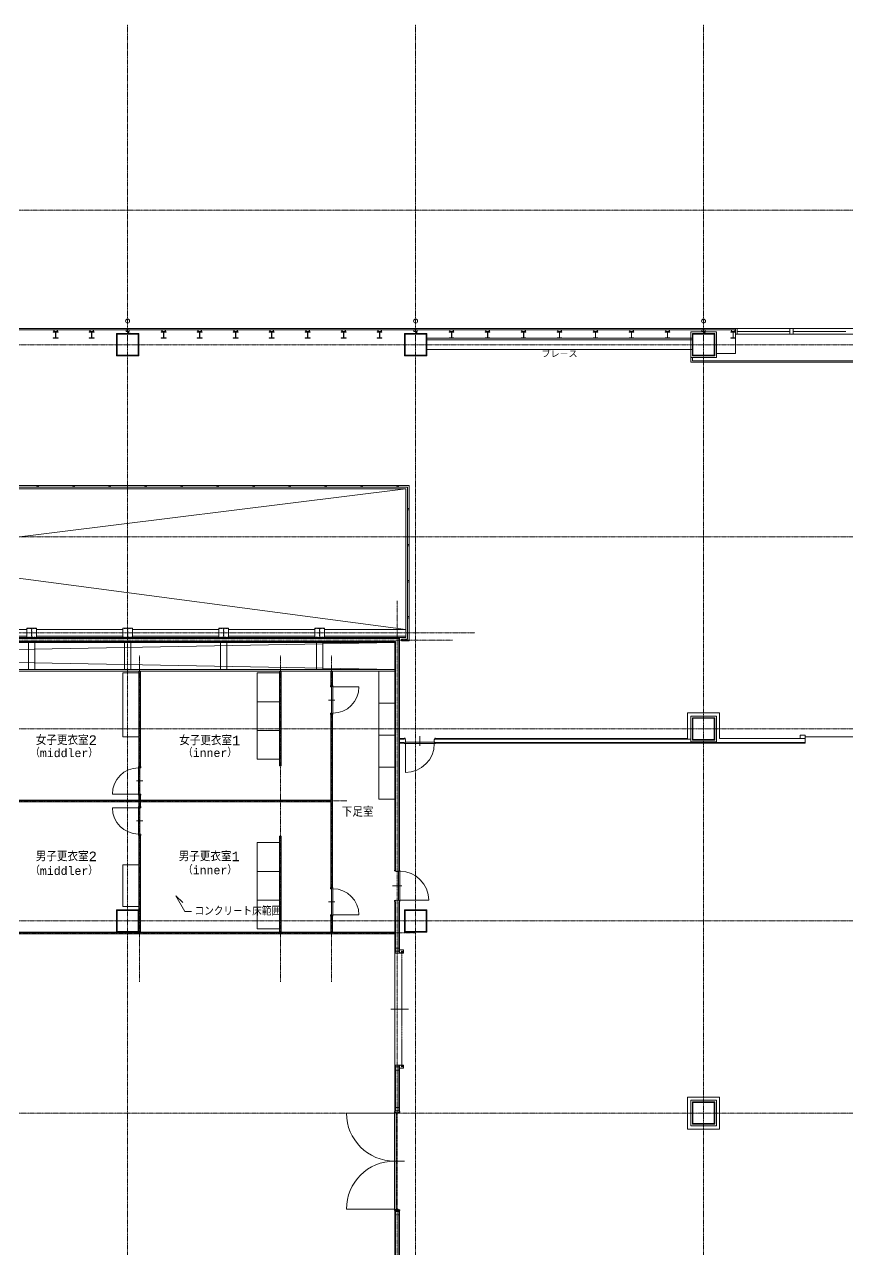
# Model space of a CAD drawing. Extents: x 73996 to 686888, y -9729 to 263202.
# Drawn here: x 477701 to 503426, y 224942 to 263202 of the extents above; entities that cross this region are included whole.
import ezdxf
from ezdxf.enums import TextEntityAlignment as Align

# ---------------------------------------------------------------- set-up
doc = ezdxf.new("R2010")
doc.units = 0
doc.header["$LTSCALE"] = 20
for name, pattern in [('Data Center Layout_L20$0$CENTER', [2, 1.25, -0.25, 0.25, -0.25]), ('Data Center Layout_L20$0$CENTERK0', [0.65, 0.5, -0.05, 0.05, -0.05]), ('Data Center Layout_L20$0$DOTK1', [0.1, 0.05, -0.05]), ('Data Center Layout_L20$0$PHANTOMK2', [2.082, 1.667, -0.083, 0.083, -0.083, 0.083, -0.083])]:
    doc.linetypes.add(name, pattern=pattern)
for name, color, linetype, lineweight in [('Data Center Layout_L20$0$ARC', 252, 'Continuous', 0), ('Data Center Layout_L20$0$H-SIN', 252, 'Data Center Layout_L20$0$CENTER', 9), ('Data Center Layout_L20$0$K-SIN', 252, 'Data Center Layout_L20$0$CENTER', 9)]:
    doc.layers.add(name, color=color, linetype=linetype, lineweight=lineweight)
doc.styles.add('Data Center Layout_L20$0$ATS', font='monotxt', dxfattribs={"bigfont": 'BIGFONT'})

# ---------------------------------------------------------------- blocks, each defined once
blk = doc.blocks.new('Data Center Layout_L20$0$A$C80dc7663')
at = {"layer": 'Data Center Layout_L20$0$ARC'}
for p, q in [((514410.24, 220545.59), (541940.24, 220545.59)), ((514410.24, 220510.59), (541940.24, 220510.59)), ((548940.24, 220545.59), (541940.24, 220545.59)), ((541940.24, 219770.59), (541940.24, 220545.59)), ((541940.24, 220545.59), (541940.24, 220375.59)), ((541990.24, 220545.59), (541990.24, 220375.59)), ((541990.24, 220460.59), (543640.24, 220460.59)), ((543640.24, 220375.59), (543640.24, 220545.59)), ((543740.24, 220375.59), (543740.24, 220545.59)), ((543740.24, 220460.59), (545390.24, 220460.59)), ((532290.24, 220245.59), (540590.24, 220245.59)), ((541940.24, 220375.59), (548940.24, 220375.59)), ((540540.24, 219645.59), (540540.24, 219495.59)), ((540590.24, 219645.59), (540590.24, 219545.59)), ((541940.24, 219770.59), (541340.24, 219770.59)), ((540540.24, 219495.59), (550340.24, 219495.59)), ((540590.24, 219545.59), (550290.24, 219545.59)), ((496240.24, 211145.59), (531640.24, 215545.59)), ((531640.24, 211145.59), (498490.24, 215545.59)), ((486415.24, 210870.59), (531415.24, 210870.59)), ((486440.24, 210895.59), (531440.24, 210895.59)), ((531415.24, 210870.59), (531415.24, 203635.59)), ((531440.24, 210895.59), (531440.24, 203635.59)), ((486290.24, 210745.59), (531290.24, 210745.59)), ((486315.24, 210770.59), (531315.24, 210770.59)), ((486340.24, 210745.59), (531290.24, 209895.59)), ((486340.24, 209895.59), (531290.24, 210745.59)), ((531290.24, 210745.59), (531290.24, 203635.59)), ((531315.24, 210770.59), (531315.24, 203635.59)), ((531290.24, 209845.59), (486290.24, 209845.59)), ((531290.24, 209895.59), (486340.24, 209895.59)), ((523290.24, 206870.59), (523290.24, 209845.59)), ((523340.24, 206870.59), (523340.24, 209845.59)), ((527690.24, 206895.59), (527690.24, 209845.59)), ((527740.24, 206895.59), (527740.24, 209845.59)), ((529290.24, 209395.59), (529290.24, 209845.59)), ((529340.24, 209395.59), (529340.24, 209845.59)), ((530168.24, 209354.59), (529350.24, 209354.59)), ((529415.24, 208945.59), (529215.24, 208945.59)), ((540440.24, 208545.59), (541440.24, 208545.59)), ((540440.24, 208545.59), (541440.24, 208545.59)), ((540440.24, 207745.59), (540440.24, 208545.59)), ((541440.24, 208545.59), (541440.24, 207745.59)), ((529290.24, 203095.59), (529290.24, 208495.59)), ((529340.24, 203095.59), (529340.24, 208495.59)), ((543965.24, 207745.59), (543965.24, 207845.59)), ((544115.24, 207845.59), (543965.24, 207845.59)), ((544115.24, 207745.59), (544115.24, 207845.59)), ((531440.24, 207745.59), (531585.24, 207745.59)), ((531440.24, 207720.59), (531585.24, 207720.59)), ((531440.24, 207620.59), (531585.24, 207620.59)), ((531440.24, 207595.59), (531585.24, 207595.59)), ((531625.24, 206685.59), (531625.24, 207585.59)), ((540440.24, 207745.59), (532565.24, 207745.59)), ((540540.24, 207720.59), (532565.24, 207720.59)), ((544115.24, 207620.59), (532565.24, 207620.59)), ((544115.24, 207595.59), (532565.24, 207595.59)), ((544115.24, 207745.59), (541440.24, 207745.59)), ((544115.24, 207595.59), (544115.24, 207745.59)), ((523290.24, 206870.59), (523340.24, 206870.59)), ((527690.24, 206895.59), (527740.24, 206895.59)), ((523215.24, 206420.59), (523415.24, 206420.59)), ((522462.24, 206011.59), (523280.24, 206011.59)), ((523290.24, 205820.59), (523290.24, 205970.59)), ((523290.24, 205970.59), (523340.24, 205970.59)), ((523340.24, 205820.59), (523340.24, 205970.59)), ((517290.24, 205820.59), (529290.24, 205820.59)), ((517290.24, 205770.59), (529290.24, 205770.59)), ((522462.24, 205579.59), (523280.24, 205579.59)), ((523290.24, 205620.59), (523290.24, 205770.59)), ((523290.24, 205620.59), (523340.24, 205620.59)), ((523340.24, 205620.59), (523340.24, 205770.59)), ((523215.24, 205170.59), (523415.24, 205170.59)), ((523290.24, 204720.59), (523340.24, 204720.59)), ((523290.24, 201695.59), (523290.24, 204720.59)), ((523340.24, 201695.59), (523340.24, 204720.59)), ((527690.24, 204695.59), (527740.24, 204695.59)), ((527690.24, 201695.59), (527690.24, 204695.59)), ((527740.24, 201695.59), (527740.24, 204695.59)), ((529415.24, 202645.59), (529215.24, 202645.59)), ((531290.24, 201070.59), (531290.24, 202655.59)), ((531315.24, 201070.59), (531315.24, 202655.59)), ((531415.24, 201070.59), (531415.24, 202655.59)), ((531440.24, 201070.59), (531440.24, 202655.59)), ((532350.24, 202695.59), (531450.24, 202695.59)), ((529290.24, 201695.59), (529290.24, 202195.59)), ((529340.24, 201695.59), (529340.24, 202195.59)), ((530168.24, 202236.59), (529350.24, 202236.59)), ((504540.24, 201645.59), (531290.24, 201645.59)), ((504590.24, 201695.59), (531290.24, 201695.59)), ((531290.24, 201045.59), (531290.24, 197545.59)), ((531290.24, 197520.59), (531290.24, 196090.59)), ((531315.24, 197520.59), (531315.24, 196090.59)), ((531415.24, 197520.59), (531415.24, 196090.59)), ((531440.24, 197520.59), (531440.24, 196090.59)), ((529780.24, 196045.59), (531280.24, 196045.59)), ((529780.24, 193045.59), (531280.24, 193045.59)), ((531290.24, 190045.59), (531290.24, 193000.59)), ((531290.24, 193000.59), (531440.24, 193000.59)), ((531315.24, 190045.59), (531315.24, 193000.59)), ((531415.24, 190045.59), (531415.24, 193000.59)), ((531440.24, 190045.59), (531440.24, 193000.59))]:
    blk.add_line(p, q, dxfattribs=at)
at = {"layer": 'Data Center Layout_L20$0$ARC', "linetype": 'Continuous'}
for p, q in [((532075.24, 207520.59), (532075.24, 207820.59)), ((531515.24, 203145.59), (531215.24, 203145.59)), ((531165.24, 199295.59), (531715.24, 199295.59)), ((531590.24, 194545.59), (531290.24, 194545.59))]:
    blk.add_line(p, q, dxfattribs=at)
at = {"layer": 'Data Center Layout_L20$0$ARC', "linetype": 'Data Center Layout_L20$0$PHANTOMK2'}
blk.add_line((544115.24, 207795.59), (547115.24, 207795.59), dxfattribs=at)
at = {"layer": 'Data Center Layout_L20$0$ARC', "linetype": 'Data Center Layout_L20$0$CENTERK0'}
blk.add_line((531515.24, 201045.59), (531515.24, 197545.59), dxfattribs=at)
at = {"layer": 'Data Center Layout_L20$0$ARC'}
for points in [[(520615.24, 220445.59), (520765.24, 220445.59), (520765.24, 220436.59), (520693.24, 220436.59), (520693.24, 220254.59), (520765.24, 220254.59), (520765.24, 220245.59), (520615.24, 220245.59), (520615.24, 220254.59), (520687.24, 220254.59), (520687.24, 220436.59), (520615.24, 220436.59)], [(520634.24, 220495.59), (520634.24, 220445.59), (520684.24, 220445.59), (520684.24, 220451.59), (520640.24, 220451.59), (520640.24, 220495.59)], [(520640.24, 220460.59), (520740.24, 220460.59), (520740.24, 220510.59), (520640.24, 220510.59)], [(520746.24, 220495.59), (520746.24, 220445.59), (520696.24, 220445.59), (520696.24, 220451.59), (520740.24, 220451.59), (520740.24, 220495.59)], [(521740.24, 220445.59), (521890.24, 220445.59), (521890.24, 220436.59), (521818.24, 220436.59), (521818.24, 220254.59), (521890.24, 220254.59), (521890.24, 220245.59), (521740.24, 220245.59), (521740.24, 220254.59), (521812.24, 220254.59), (521812.24, 220436.59), (521740.24, 220436.59)], [(521759.24, 220495.59), (521759.24, 220445.59), (521809.24, 220445.59), (521809.24, 220451.59), (521765.24, 220451.59), (521765.24, 220495.59)], [(521765.24, 220460.59), (521865.24, 220460.59), (521865.24, 220510.59), (521765.24, 220510.59)], [(521871.24, 220495.59), (521871.24, 220445.59), (521821.24, 220445.59), (521821.24, 220451.59), (521865.24, 220451.59), (521865.24, 220495.59)], [(522590.24, 219695.59), (522590.24, 220395.59), (523290.24, 220395.59), (523290.24, 219695.59)], [(522890.24, 220460.59), (522990.24, 220460.59), (522990.24, 220510.59), (522890.24, 220510.59)], [(522915.24, 220460.59), (522965.24, 220460.59), (522965.24, 220410.59), (522959.24, 220410.59), (522959.24, 220454.59), (522915.24, 220454.59)], [(522930.24, 220545.59), (522950.24, 220545.59), (522950.24, 220510.59), (522930.24, 220510.59)], [(522965.24, 220445.59), (522965.24, 220395.59), (523015.24, 220395.59), (523015.24, 220401.59), (522971.24, 220401.59), (522971.24, 220445.59)], [(523990.24, 220445.59), (524140.24, 220445.59), (524140.24, 220436.59), (524068.24, 220436.59), (524068.24, 220254.59), (524140.24, 220254.59), (524140.24, 220245.59), (523990.24, 220245.59), (523990.24, 220254.59), (524062.24, 220254.59), (524062.24, 220436.59), (523990.24, 220436.59)], [(524009.24, 220495.59), (524009.24, 220445.59), (524059.24, 220445.59), (524059.24, 220451.59), (524015.24, 220451.59), (524015.24, 220495.59)], [(524015.24, 220460.59), (524115.24, 220460.59), (524115.24, 220510.59), (524015.24, 220510.59)], [(524121.24, 220495.59), (524121.24, 220445.59), (524071.24, 220445.59), (524071.24, 220451.59), (524115.24, 220451.59), (524115.24, 220495.59)], [(525115.24, 220445.59), (525265.24, 220445.59), (525265.24, 220436.59), (525193.24, 220436.59), (525193.24, 220254.59), (525265.24, 220254.59), (525265.24, 220245.59), (525115.24, 220245.59), (525115.24, 220254.59), (525187.24, 220254.59), (525187.24, 220436.59), (525115.24, 220436.59)], [(525134.24, 220495.59), (525134.24, 220445.59), (525184.24, 220445.59), (525184.24, 220451.59), (525140.24, 220451.59), (525140.24, 220495.59)], [(525140.24, 220460.59), (525240.24, 220460.59), (525240.24, 220510.59), (525140.24, 220510.59)], [(525246.24, 220495.59), (525246.24, 220445.59), (525196.24, 220445.59), (525196.24, 220451.59), (525240.24, 220451.59), (525240.24, 220495.59)], [(526240.24, 220445.59), (526390.24, 220445.59), (526390.24, 220436.59), (526318.24, 220436.59), (526318.24, 220254.59), (526390.24, 220254.59), (526390.24, 220245.59), (526240.24, 220245.59), (526240.24, 220254.59), (526312.24, 220254.59), (526312.24, 220436.59), (526240.24, 220436.59)], [(526259.24, 220495.59), (526259.24, 220445.59), (526309.24, 220445.59), (526309.24, 220451.59), (526265.24, 220451.59), (526265.24, 220495.59)], [(526265.24, 220460.59), (526365.24, 220460.59), (526365.24, 220510.59), (526265.24, 220510.59)], [(526371.24, 220495.59), (526371.24, 220445.59), (526321.24, 220445.59), (526321.24, 220451.59), (526365.24, 220451.59), (526365.24, 220495.59)], [(527365.24, 220445.59), (527515.24, 220445.59), (527515.24, 220436.59), (527443.24, 220436.59), (527443.24, 220254.59), (527515.24, 220254.59), (527515.24, 220245.59), (527365.24, 220245.59), (527365.24, 220254.59), (527437.24, 220254.59), (527437.24, 220436.59), (527365.24, 220436.59)], [(527384.24, 220495.59), (527384.24, 220445.59), (527434.24, 220445.59), (527434.24, 220451.59), (527390.24, 220451.59), (527390.24, 220495.59)], [(527390.24, 220460.59), (527490.24, 220460.59), (527490.24, 220510.59), (527390.24, 220510.59)], [(527496.24, 220495.59), (527496.24, 220445.59), (527446.24, 220445.59), (527446.24, 220451.59), (527490.24, 220451.59), (527490.24, 220495.59)], [(528490.24, 220445.59), (528640.24, 220445.59), (528640.24, 220436.59), (528568.24, 220436.59), (528568.24, 220254.59), (528640.24, 220254.59), (528640.24, 220245.59), (528490.24, 220245.59), (528490.24, 220254.59), (528562.24, 220254.59), (528562.24, 220436.59), (528490.24, 220436.59)], [(528509.24, 220495.59), (528509.24, 220445.59), (528559.24, 220445.59), (528559.24, 220451.59), (528515.24, 220451.59), (528515.24, 220495.59)], [(528515.24, 220460.59), (528615.24, 220460.59), (528615.24, 220510.59), (528515.24, 220510.59)], [(528621.24, 220495.59), (528621.24, 220445.59), (528571.24, 220445.59), (528571.24, 220451.59), (528615.24, 220451.59), (528615.24, 220495.59)], [(529615.24, 220445.59), (529765.24, 220445.59), (529765.24, 220436.59), (529693.24, 220436.59), (529693.24, 220254.59), (529765.24, 220254.59), (529765.24, 220245.59), (529615.24, 220245.59), (529615.24, 220254.59), (529687.24, 220254.59), (529687.24, 220436.59), (529615.24, 220436.59)], [(529634.24, 220495.59), (529634.24, 220445.59), (529684.24, 220445.59), (529684.24, 220451.59), (529640.24, 220451.59), (529640.24, 220495.59)], [(529640.24, 220460.59), (529740.24, 220460.59), (529740.24, 220510.59), (529640.24, 220510.59)], [(529746.24, 220495.59), (529746.24, 220445.59), (529696.24, 220445.59), (529696.24, 220451.59), (529740.24, 220451.59), (529740.24, 220495.59)], [(530740.24, 220445.59), (530890.24, 220445.59), (530890.24, 220436.59), (530818.24, 220436.59), (530818.24, 220254.59), (530890.24, 220254.59), (530890.24, 220245.59), (530740.24, 220245.59), (530740.24, 220254.59), (530812.24, 220254.59), (530812.24, 220436.59), (530740.24, 220436.59)], [(530759.24, 220495.59), (530759.24, 220445.59), (530809.24, 220445.59), (530809.24, 220451.59), (530765.24, 220451.59), (530765.24, 220495.59)], [(530765.24, 220460.59), (530865.24, 220460.59), (530865.24, 220510.59), (530765.24, 220510.59)], [(530871.24, 220495.59), (530871.24, 220445.59), (530821.24, 220445.59), (530821.24, 220451.59), (530865.24, 220451.59), (530865.24, 220495.59)], [(531590.24, 219695.59), (531590.24, 220395.59), (532290.24, 220395.59), (532290.24, 219695.59)], [(531890.24, 220460.59), (531990.24, 220460.59), (531990.24, 220510.59), (531890.24, 220510.59)], [(531915.24, 220460.59), (531965.24, 220460.59), (531965.24, 220410.59), (531959.24, 220410.59), (531959.24, 220454.59), (531915.24, 220454.59)], [(531930.24, 220545.59), (531950.24, 220545.59), (531950.24, 220510.59), (531930.24, 220510.59)], [(531965.24, 220445.59), (531965.24, 220395.59), (532015.24, 220395.59), (532015.24, 220401.59), (531971.24, 220401.59), (531971.24, 220445.59)], [(532990.24, 220445.59), (533140.24, 220445.59), (533140.24, 220436.59), (533068.24, 220436.59), (533068.24, 220254.59), (533140.24, 220254.59), (533140.24, 220245.59), (532990.24, 220245.59), (532990.24, 220254.59), (533062.24, 220254.59), (533062.24, 220436.59), (532990.24, 220436.59)], [(533009.24, 220495.59), (533009.24, 220445.59), (533059.24, 220445.59), (533059.24, 220451.59), (533015.24, 220451.59), (533015.24, 220495.59)], [(533015.24, 220460.59), (533115.24, 220460.59), (533115.24, 220510.59), (533015.24, 220510.59)], [(533121.24, 220495.59), (533121.24, 220445.59), (533071.24, 220445.59), (533071.24, 220451.59), (533115.24, 220451.59), (533115.24, 220495.59)], [(534115.24, 220445.59), (534265.24, 220445.59), (534265.24, 220436.59), (534193.24, 220436.59), (534193.24, 220254.59), (534265.24, 220254.59), (534265.24, 220245.59), (534115.24, 220245.59), (534115.24, 220254.59), (534187.24, 220254.59), (534187.24, 220436.59), (534115.24, 220436.59)], [(534134.24, 220495.59), (534134.24, 220445.59), (534184.24, 220445.59), (534184.24, 220451.59), (534140.24, 220451.59), (534140.24, 220495.59)], [(534140.24, 220460.59), (534240.24, 220460.59), (534240.24, 220510.59), (534140.24, 220510.59)], [(534246.24, 220495.59), (534246.24, 220445.59), (534196.24, 220445.59), (534196.24, 220451.59), (534240.24, 220451.59), (534240.24, 220495.59)], [(535240.24, 220445.59), (535390.24, 220445.59), (535390.24, 220436.59), (535318.24, 220436.59), (535318.24, 220254.59), (535390.24, 220254.59), (535390.24, 220245.59), (535240.24, 220245.59), (535240.24, 220254.59), (535312.24, 220254.59), (535312.24, 220436.59), (535240.24, 220436.59)], [(535259.24, 220495.59), (535259.24, 220445.59), (535309.24, 220445.59), (535309.24, 220451.59), (535265.24, 220451.59), (535265.24, 220495.59)], [(535265.24, 220460.59), (535365.24, 220460.59), (535365.24, 220510.59), (535265.24, 220510.59)], [(535371.24, 220495.59), (535371.24, 220445.59), (535321.24, 220445.59), (535321.24, 220451.59), (535365.24, 220451.59), (535365.24, 220495.59)], [(536365.24, 220445.59), (536515.24, 220445.59), (536515.24, 220436.59), (536443.24, 220436.59), (536443.24, 220254.59), (536515.24, 220254.59), (536515.24, 220245.59), (536365.24, 220245.59), (536365.24, 220254.59), (536437.24, 220254.59), (536437.24, 220436.59), (536365.24, 220436.59)], [(536384.24, 220495.59), (536384.24, 220445.59), (536434.24, 220445.59), (536434.24, 220451.59), (536390.24, 220451.59), (536390.24, 220495.59)], [(536390.24, 220460.59), (536490.24, 220460.59), (536490.24, 220510.59), (536390.24, 220510.59)], [(536496.24, 220495.59), (536496.24, 220445.59), (536446.24, 220445.59), (536446.24, 220451.59), (536490.24, 220451.59), (536490.24, 220495.59)], [(537490.24, 220445.59), (537640.24, 220445.59), (537640.24, 220436.59), (537568.24, 220436.59), (537568.24, 220254.59), (537640.24, 220254.59), (537640.24, 220245.59), (537490.24, 220245.59), (537490.24, 220254.59), (537562.24, 220254.59), (537562.24, 220436.59), (537490.24, 220436.59)], [(537509.24, 220495.59), (537509.24, 220445.59), (537559.24, 220445.59), (537559.24, 220451.59), (537515.24, 220451.59), (537515.24, 220495.59)], [(537515.24, 220460.59), (537615.24, 220460.59), (537615.24, 220510.59), (537515.24, 220510.59)], [(537621.24, 220495.59), (537621.24, 220445.59), (537571.24, 220445.59), (537571.24, 220451.59), (537615.24, 220451.59), (537615.24, 220495.59)], [(538615.24, 220445.59), (538765.24, 220445.59), (538765.24, 220436.59), (538693.24, 220436.59), (538693.24, 220254.59), (538765.24, 220254.59), (538765.24, 220245.59), (538615.24, 220245.59), (538615.24, 220254.59), (538687.24, 220254.59), (538687.24, 220436.59), (538615.24, 220436.59)], [(538634.24, 220495.59), (538634.24, 220445.59), (538684.24, 220445.59), (538684.24, 220451.59), (538640.24, 220451.59), (538640.24, 220495.59)], [(538640.24, 220460.59), (538740.24, 220460.59), (538740.24, 220510.59), (538640.24, 220510.59)], [(538746.24, 220495.59), (538746.24, 220445.59), (538696.24, 220445.59), (538696.24, 220451.59), (538740.24, 220451.59), (538740.24, 220495.59)], [(539740.24, 220445.59), (539890.24, 220445.59), (539890.24, 220436.59), (539818.24, 220436.59), (539818.24, 220254.59), (539890.24, 220254.59), (539890.24, 220245.59), (539740.24, 220245.59), (539740.24, 220254.59), (539812.24, 220254.59), (539812.24, 220436.59), (539740.24, 220436.59)], [(539759.24, 220495.59), (539759.24, 220445.59), (539809.24, 220445.59), (539809.24, 220451.59), (539765.24, 220451.59), (539765.24, 220495.59)], [(539765.24, 220460.59), (539865.24, 220460.59), (539865.24, 220510.59), (539765.24, 220510.59)], [(539871.24, 220495.59), (539871.24, 220445.59), (539821.24, 220445.59), (539821.24, 220451.59), (539865.24, 220451.59), (539865.24, 220495.59)], [(540540.24, 220445.59), (541340.24, 220445.59), (541340.24, 219645.59), (540540.24, 219645.59)], [(540590.24, 220395.59), (541290.24, 220395.59), (541290.24, 219695.59), (540590.24, 219695.59)], [(540590.24, 219695.59), (540590.24, 220395.59), (541290.24, 220395.59), (541290.24, 219695.59)], [(540890.24, 220460.59), (540990.24, 220460.59), (540990.24, 220510.59), (540890.24, 220510.59)], [(540915.24, 220460.59), (540965.24, 220460.59), (540965.24, 220410.59), (540959.24, 220410.59), (540959.24, 220454.59), (540915.24, 220454.59)], [(540930.24, 220545.59), (540950.24, 220545.59), (540950.24, 220510.59), (540930.24, 220510.59)], [(540965.24, 220445.59), (540965.24, 220395.59), (541015.24, 220395.59), (541015.24, 220401.59), (540971.24, 220401.59), (540971.24, 220445.59)], [(541790.24, 220445.59), (541940.24, 220445.59), (541940.24, 220436.59), (541868.24, 220436.59), (541868.24, 220254.59), (541940.24, 220254.59), (541940.24, 220245.59), (541790.24, 220245.59), (541790.24, 220254.59), (541862.24, 220254.59), (541862.24, 220436.59), (541790.24, 220436.59)], [(541809.24, 220495.59), (541809.24, 220445.59), (541859.24, 220445.59), (541859.24, 220451.59), (541815.24, 220451.59), (541815.24, 220495.59)], [(541815.24, 220460.59), (541915.24, 220460.59), (541915.24, 220510.59), (541815.24, 220510.59)], [(541921.24, 220495.59), (541921.24, 220445.59), (541871.24, 220445.59), (541871.24, 220451.59), (541915.24, 220451.59), (541915.24, 220495.59)], [(522610.24, 219715.59), (522610.24, 220375.59), (523270.24, 220375.59), (523270.24, 219715.59)], [(531610.24, 219715.59), (531610.24, 220375.59), (532270.24, 220375.59), (532270.24, 219715.59)], [(532290.24, 219895.59), (540590.24, 219895.59), (540590.24, 220195.59), (532290.24, 220195.59)], [(540610.24, 219715.59), (540610.24, 220375.59), (541270.24, 220375.59), (541270.24, 219715.59)], [(517090.24, 210945.59), (519790.24, 210945.59), (519790.24, 211145.59), (517090.24, 211145.59)], [(520090.24, 210945.59), (522790.24, 210945.59), (522790.24, 211145.59), (520090.24, 211145.59)], [(523090.24, 210945.59), (525790.24, 210945.59), (525790.24, 211145.59), (523090.24, 211145.59)], [(526090.24, 210945.59), (528790.24, 210945.59), (528790.24, 211145.59), (526090.24, 211145.59)], [(529090.24, 210945.59), (531640.24, 210945.59), (531640.24, 211145.59), (529090.24, 211145.59)], [(519840.24, 209895.59), (520040.24, 209895.59), (520040.24, 210745.59), (519840.24, 210745.59)], [(522840.24, 209895.59), (523040.24, 209895.59), (523040.24, 210745.59), (522840.24, 210745.59)], [(525840.24, 209895.59), (526040.24, 209895.59), (526040.24, 210745.59), (525840.24, 210745.59)], [(528840.24, 209895.59), (529040.24, 209895.59), (529040.24, 210745.59), (528840.24, 210745.59)], [(526990.24, 209795.59), (527690.24, 209795.59), (527690.24, 208895.59), (526990.24, 208895.59), (526990.24, 209795.59)], [(530790.24, 209845.59), (531290.24, 209845.59), (531290.24, 208845.59), (530790.24, 208845.59), (530790.24, 209845.59)], [(529305.24, 209354.59), (529280.24, 209354.59), (529280.24, 209395.59), (529350.24, 209395.59), (529350.24, 209370.59), (529305.24, 209370.59)], [(529350.24, 208525.59), (529350.24, 209365.59), (529310.24, 209365.59), (529310.24, 208525.59)], [(526990.24, 208895.59), (527690.24, 208895.59), (527690.24, 207995.59), (526990.24, 207995.59), (526990.24, 208895.59)], [(529305.24, 208536.59), (529280.24, 208536.59), (529280.24, 208495.59), (529350.24, 208495.59), (529350.24, 208520.59), (529305.24, 208520.59)], [(530790.24, 208845.59), (531290.24, 208845.59), (531290.24, 207845.59), (530790.24, 207845.59), (530790.24, 208845.59)], [(540540.24, 208445.59), (541340.24, 208445.59), (541340.24, 207645.59), (540540.24, 207645.59)], [(540590.24, 207695.59), (540590.24, 208395.59), (541290.24, 208395.59), (541290.24, 207695.59)], [(540610.24, 207715.59), (540610.24, 208375.59), (541270.24, 208375.59), (541270.24, 207715.59)], [(526990.24, 207995.59), (527690.24, 207995.59), (527690.24, 207095.59), (526990.24, 207095.59), (526990.24, 207995.59)], [(530790.24, 207845.59), (531290.24, 207845.59), (531290.24, 206845.59), (530790.24, 206845.59), (530790.24, 207845.59)], [(531615.24, 207585.59), (532535.24, 207585.59), (532535.24, 207625.59), (531615.24, 207625.59)], [(523325.24, 206829.59), (523350.24, 206829.59), (523350.24, 206870.59), (523280.24, 206870.59), (523280.24, 206845.59), (523325.24, 206845.59)], [(523280.24, 206840.59), (523280.24, 206000.59), (523320.24, 206000.59), (523320.24, 206840.59)], [(530790.24, 206845.59), (531290.24, 206845.59), (531290.24, 205845.59), (530790.24, 205845.59), (530790.24, 206845.59)], [(523325.24, 206011.59), (523350.24, 206011.59), (523350.24, 205970.59), (523280.24, 205970.59), (523280.24, 205995.59), (523325.24, 205995.59)], [(523325.24, 205579.59), (523350.24, 205579.59), (523350.24, 205620.59), (523280.24, 205620.59), (523280.24, 205595.59), (523325.24, 205595.59)], [(523280.24, 204750.59), (523280.24, 205590.59), (523320.24, 205590.59), (523320.24, 204750.59)], [(523325.24, 204761.59), (523350.24, 204761.59), (523350.24, 204720.59), (523280.24, 204720.59), (523280.24, 204745.59), (523325.24, 204745.59)], [(526990.24, 204495.59), (527690.24, 204495.59), (527690.24, 203595.59), (526990.24, 203595.59), (526990.24, 204495.59)], [(522790.24, 203795.59), (523290.24, 203795.59), (523290.24, 202495.59), (522790.24, 202495.59), (522790.24, 203795.59)], [(526990.24, 203595.59), (527690.24, 203595.59), (527690.24, 202695.59), (526990.24, 202695.59), (526990.24, 203595.59)], [(531450.24, 202685.59), (531450.24, 203605.59), (531410.24, 203605.59), (531410.24, 202685.59)], [(529305.24, 203054.59), (529280.24, 203054.59), (529280.24, 203095.59), (529350.24, 203095.59), (529350.24, 203070.59), (529305.24, 203070.59)], [(529350.24, 203065.59), (529350.24, 202225.59), (529310.24, 202225.59), (529310.24, 203065.59)], [(522590.24, 201695.59), (522590.24, 202395.59), (523290.24, 202395.59), (523290.24, 201695.59)], [(522590.24, 201695.59), (522590.24, 202395.59), (523290.24, 202395.59), (523290.24, 201695.59)], [(526990.24, 202695.59), (527690.24, 202695.59), (527690.24, 201795.59), (526990.24, 201795.59), (526990.24, 202695.59)], [(531590.24, 201695.59), (531590.24, 202395.59), (532290.24, 202395.59), (532290.24, 201695.59)], [(531590.24, 201695.59), (531590.24, 202395.59), (532290.24, 202395.59), (532290.24, 201695.59)], [(522610.24, 201715.59), (522610.24, 202375.59), (523270.24, 202375.59), (523270.24, 201715.59)], [(522610.24, 201715.59), (522610.24, 202375.59), (523270.24, 202375.59), (523270.24, 201715.59)], [(529305.24, 202236.59), (529280.24, 202236.59), (529280.24, 202195.59), (529350.24, 202195.59), (529350.24, 202220.59), (529305.24, 202220.59)], [(531610.24, 201715.59), (531610.24, 202375.59), (532270.24, 202375.59), (532270.24, 201715.59)], [(531610.24, 201715.59), (531610.24, 202375.59), (532270.24, 202375.59), (532270.24, 201715.59)], [(531290.24, 201070.59), (531302.74, 201070.59), (531302.74, 201085.59), (531290.24, 201085.59)], [(531315.24, 201200.59), (531315.24, 201100.59), (531415.24, 201100.59), (531415.24, 201200.59)], [(531440.24, 201045.59), (531565.24, 201045.59), (531565.24, 201145.59), (531440.24, 201145.59)], [(531290.24, 197520.59), (531302.74, 197520.59), (531302.74, 197505.59), (531290.24, 197505.59)], [(531315.24, 197390.59), (531315.24, 197490.59), (531415.24, 197490.59), (531415.24, 197390.59)], [(531440.24, 197545.59), (531565.24, 197545.59), (531565.24, 197445.59), (531440.24, 197445.59)], [(540440.24, 196545.59), (541440.24, 196545.59), (541440.24, 195545.59), (540440.24, 195545.59)], [(540540.24, 196445.59), (541340.24, 196445.59), (541340.24, 195645.59), (540540.24, 195645.59)], [(540590.24, 195695.59), (540590.24, 196395.59), (541290.24, 196395.59), (541290.24, 195695.59)], [(540610.24, 195715.59), (540610.24, 196375.59), (541270.24, 196375.59), (541270.24, 195715.59)], [(531280.24, 196060.59), (531280.24, 194545.59), (531330.24, 194545.59), (531330.24, 196060.59)], [(531315.24, 196220.59), (531315.24, 196120.59), (531415.24, 196120.59), (531415.24, 196220.59)], [(531280.24, 193030.59), (531280.24, 194545.59), (531330.24, 194545.59), (531330.24, 193030.59)], [(531315.24, 192870.59), (531315.24, 192970.59), (531415.24, 192970.59), (531415.24, 192870.59)]]:
    blk.add_lwpolyline(points, close=True, dxfattribs=at)
for points in [[(522902.74, 220547.59), (522932.74, 220547.59), (522932.74, 220531.59), (522947.74, 220531.59), (522947.74, 220547.59), (522977.74, 220547.59)], [(531902.74, 220547.59), (531932.74, 220547.59), (531932.74, 220531.59), (531947.74, 220531.59), (531947.74, 220547.59), (531977.74, 220547.59)], [(540902.74, 220547.59), (540932.74, 220547.59), (540932.74, 220531.59), (540947.74, 220531.59), (540947.74, 220547.59), (540977.74, 220547.59)], [(496140.24, 215070.59), (496140.24, 215645.59), (531740.24, 215645.59), (531740.24, 210795.59), (531515.24, 210795.59)], [(496190.24, 215070.59), (496190.24, 215595.59), (531690.24, 215595.59), (531690.24, 210845.59), (531515.24, 210845.59)], [(522790.24, 209795.59), (523290.24, 209795.59), (523290.24, 207795.59), (522790.24, 207795.59), (522790.24, 209795.59)], [(531585.24, 207610.59), (531585.24, 207585.59), (531610.24, 207585.59), (531610.24, 207630.59), (531625.24, 207630.59), (531625.24, 207710.59), (531610.24, 207710.59), (531610.24, 207755.59), (531585.24, 207755.59), (531585.24, 207730.59)], [(532565.24, 207610.59), (532565.24, 207585.59), (532540.24, 207585.59), (532540.24, 207630.59), (532525.24, 207630.59), (532525.24, 207710.59), (532540.24, 207710.59), (532540.24, 207755.59), (532565.24, 207755.59), (532565.24, 207730.59)], [(531425.24, 203635.59), (531450.24, 203635.59), (531450.24, 203610.59), (531405.24, 203610.59), (531405.24, 203595.59), (531325.24, 203595.59), (531325.24, 203610.59), (531280.24, 203610.59), (531280.24, 203635.59), (531305.24, 203635.59)], [(524932.37, 202343.63), (524732.37, 202343.63), (524449.8, 202833.06), (524661.93, 202620.93)], [(531425.24, 202655.59), (531450.24, 202655.59), (531450.24, 202680.59), (531405.24, 202680.59), (531405.24, 202695.59), (531325.24, 202695.59), (531325.24, 202680.59), (531280.24, 202680.59), (531280.24, 202655.59), (531305.24, 202655.59)], [(531315.24, 201070.59), (531290.24, 201070.59), (531290.24, 201045.59), (531450.24, 201045.59), (531450.24, 201070.59), (531425.24, 201070.59)], [(531482.74, 201060.59), (531482.74, 201045.59), (531500.24, 201045.59), (531500.24, 201105.59), (531530.24, 201105.59), (531530.24, 201045.59), (531547.74, 201045.59), (531547.74, 201060.59)], [(531315.24, 197520.59), (531290.24, 197520.59), (531290.24, 197545.59), (531450.24, 197545.59), (531450.24, 197520.59), (531425.24, 197520.59)], [(531482.74, 197530.59), (531482.74, 197545.59), (531500.24, 197545.59), (531500.24, 197485.59), (531530.24, 197485.59), (531530.24, 197545.59), (531547.74, 197545.59), (531547.74, 197530.59)], [(531425.24, 196090.59), (531450.24, 196090.59), (531450.24, 196065.59), (531395.24, 196065.59), (531395.24, 196045.59), (531335.24, 196045.59), (531335.24, 196065.59), (531280.24, 196065.59), (531280.24, 196090.59), (531305.24, 196090.59)], [(531425.24, 193000.59), (531450.24, 193000.59), (531450.24, 193025.59), (531395.24, 193025.59), (531395.24, 193045.59), (531335.24, 193045.59), (531335.24, 193025.59), (531280.24, 193025.59), (531280.24, 193000.59), (531305.24, 193000.59)]]:
    blk.add_lwpolyline(points, dxfattribs=at)
at = {"layer": 'Data Center Layout_L20$0$ARC', "flags": 128}
blk.add_lwpolyline([(496240.24, 210895.59), (496240.24, 215545.59), (531640.24, 215545.59), (531640.24, 210895.59), (531440.24, 210895.59)], dxfattribs=at)
for points in [[(519790.24, 211195.59), (520090.24, 211195.59), (520090.24, 210895.59), (519790.24, 210895.59)], [(522790.24, 211195.59), (523090.24, 211195.59), (523090.24, 210895.59), (522790.24, 210895.59)], [(525790.24, 211195.59), (526090.24, 211195.59), (526090.24, 210895.59), (525790.24, 210895.59)], [(528790.24, 211195.59), (529090.24, 211195.59), (529090.24, 210895.59), (528790.24, 210895.59)]]:
    blk.add_lwpolyline(points, close=True, dxfattribs=at)
at = {"layer": 'Data Center Layout_L20$0$ARC', "linetype": 'Data Center Layout_L20$0$DOTK1', "flags": 128}
for points in [[(519790.24, 211195.59), (520090.24, 211195.59), (520090.24, 211180.59), (519945.24, 211180.59), (519945.24, 210910.59), (520090.24, 210910.59), (520090.24, 210895.59), (519790.24, 210895.59), (519790.24, 210910.59), (519935.24, 210910.59), (519935.24, 211180.59), (519790.24, 211180.59)], [(522790.24, 211195.59), (523090.24, 211195.59), (523090.24, 211180.59), (522945.24, 211180.59), (522945.24, 210910.59), (523090.24, 210910.59), (523090.24, 210895.59), (522790.24, 210895.59), (522790.24, 210910.59), (522935.24, 210910.59), (522935.24, 211180.59), (522790.24, 211180.59)], [(525790.24, 211195.59), (526090.24, 211195.59), (526090.24, 211180.59), (525945.24, 211180.59), (525945.24, 210910.59), (526090.24, 210910.59), (526090.24, 210895.59), (525790.24, 210895.59), (525790.24, 210910.59), (525935.24, 210910.59), (525935.24, 211180.59), (525790.24, 211180.59)], [(528790.24, 211195.59), (529090.24, 211195.59), (529090.24, 211180.59), (528945.24, 211180.59), (528945.24, 210910.59), (529090.24, 210910.59), (529090.24, 210895.59), (528790.24, 210895.59), (528790.24, 210910.59), (528935.24, 210910.59), (528935.24, 211180.59), (528790.24, 211180.59)]]:
    blk.add_lwpolyline(points, close=True, dxfattribs=at)
at = {"layer": 'Data Center Layout_L20$0$ARC'}
for centre, radius in [((522940.24, 220781.84), 62.5), ((531940.24, 220781.84), 62.5), ((540940.24, 220781.84), 62.5), ((520127.74, 215620.59), 25), ((521252.74, 215620.59), 25), ((522377.74, 215620.59), 25), ((523502.74, 215620.59), 25), ((524627.74, 215620.59), 25), ((525752.74, 215620.59), 25), ((526877.74, 215620.59), 25), ((528002.74, 215620.59), 25), ((529127.74, 215620.59), 25), ((530252.74, 215620.59), 25), ((531377.74, 215620.59), 25), ((531715.24, 214908.09), 25), ((531715.24, 213783.09), 25), ((531715.24, 212658.09), 25), ((531715.24, 211533.09), 25), ((531515.24, 210820.59), 25)]:
    blk.add_circle(centre, radius, dxfattribs=at)
for centre, radius, start, end in [((529350.24, 209354.59), 818, 270, 0), ((531625.24, 207585.59), 900, 270, 0), ((523280.24, 206011.59), 818, 90, 180), ((523280.24, 205579.59), 818, 180, 270), ((531450.24, 202695.59), 900, 0, 90), ((529350.24, 202236.59), 818, 0, 90), ((531280.24, 196045.59), 1500, 180, 270), ((531280.24, 193045.59), 1500, 90, 180)]:
    blk.add_arc(centre, radius, start, end, dxfattribs=at)
at = {"layer": 'Data Center Layout_L20$0$H-SIN'}
for p, q in [((522940.24, 124521.53), (522940.24, 230045.59)), ((531940.24, 124521.53), (531940.24, 230045.59)), ((540940.24, 124521.53), (540940.24, 230045.59)), ((294307.41, 220045.59), (588940.24, 220045.59)), ((294307.41, 214045.59), (588940.24, 214045.59)), ((294307.41, 208045.59), (588940.24, 208045.59)), ((294307.41, 202045.59), (588940.24, 202045.59)), ((294307.41, 196045.59), (588940.24, 196045.59))]:
    blk.add_line(p, q, dxfattribs=at)
at = {"layer": 'Data Center Layout_L20$0$K-SIN'}
for p, q in [((306801.27, 224245.59), (588940.24, 224245.59)), ((307940.24, 220545.59), (588940.24, 220545.59)), ((531365.24, 180056.3), (531365.24, 212045.59)), ((484940.24, 211045.59), (533790.24, 211045.59)), ((485640.24, 210820.59), (533090.24, 210820.59)), ((523315.24, 200145.59), (523315.24, 210345.59)), ((527715.24, 200145.59), (527715.24, 210345.59)), ((529315.24, 200145.59), (529315.24, 210345.59)), ((516490.24, 205795.59), (529790.24, 205795.59)), ((503740.24, 201670.59), (531940.24, 201670.59))]:
    blk.add_line(p, q, dxfattribs=at)
at = {"layer": 'Data Center Layout_L20$0$ARC', "style": 'Data Center Layout_L20$0$ATS'}
for s, height, p in [('ブレ－ス', 200, (536440.24, 219745.59)), ('女子更衣室2', 300, (521024.79, 207694.12)), ('女子更衣室1', 300, (525506.46, 207684.96)), ('（middler）', 250, (520953.68, 207289.5)), ('（inner）', 250, (525515.11, 207294.08)), ('下足室', 300, (530129.85, 205454.4)), ('男子更衣室2', 300, (521024.79, 204063.16)), ('男子更衣室1', 300, (525491.11, 204063.16)), ('（middler）', 250, (520953.68, 203610.86)), ('（inner）', 250, (525515.11, 203631.1))]:
    blk.add_text(s, height=height, dxfattribs=at).set_placement(p, align=Align.MIDDLE_CENTER)
blk.add_text('コンクリ－ト床範囲', height=250, dxfattribs=at).set_placement((525032.37, 202343.63), align=Align.MIDDLE_LEFT)
blk = doc.blocks.new('Data Center Layout_L20')
blk.add_blockref('Data Center Layout_L20$0$A$C80dc7663', (-42015, 33157))

msp = doc.modelspace()

# ---------------------------------------------------------------- block references
msp.add_blockref('Data Center Layout_L20', (0, 0))

doc.saveas('drawing.dxf')
